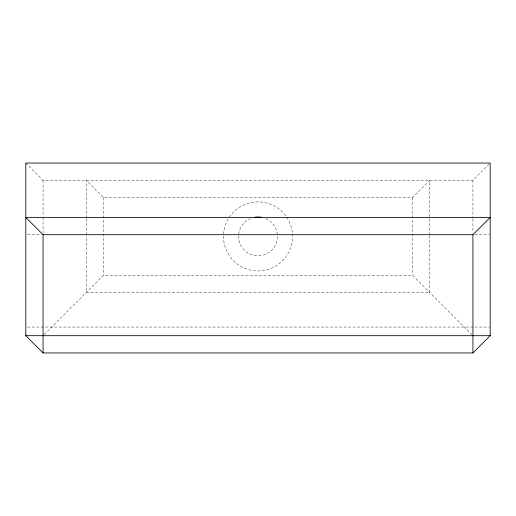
<?xml version="1.0" encoding="UTF-8"?>
<svg xmlns="http://www.w3.org/2000/svg" width="516" height="516" viewBox="0 0 516 516"><rect width="100%" height="100%" fill="white"/><g stroke="black" fill="none" stroke-linecap="round" stroke-linejoin="round"><path stroke-width="0.39" stroke-dasharray="2.58 1.94" d="M44.202 334.555L103.49 275.267L412.51 275.267L471.798 334.555M86.224 217.984L86.224 180.31L103.49 197.576L412.51 197.576L429.776 180.31L429.776 217.984M25.8 163.05L43.067 180.31L472.933 180.31L489.645 163.604M27.413 234.696L41.119 234.696M474.881 234.696L489.394 234.696M27.413 327.054L489.394 327.054M472.933 180.31L472.933 218.152M472.933 218.952L472.933 232.639M429.776 218.784L429.776 234.819M429.776 235.619L429.776 292.527L86.224 292.527L86.224 235.619M412.51 197.576L412.51 275.267M103.49 197.576L103.49 275.267M86.224 218.784L86.224 234.819M43.067 180.31L43.067 216.539M43.067 217.346L43.067 232.639M292.456 234.174A34.527 34.527 0 0 1 242.946 267.494A34.527 34.527 0 0 1 238.411 207.987A34.527 34.527 0 0 1 292.398 233.419M265.766 218.616A19.421 19.421 0 0 1 273.332 248.338A19.421 19.421 0 0 1 242.668 248.338A19.421 19.421 0 0 1 250.234 218.616"/><path stroke-width="0.77" d="M472.933 234.696L490.2 217.43L25.8 217.43L43.067 234.696L472.933 234.696L472.933 352.95L43.067 352.95L25.8 335.69L25.8 163.05L490.2 163.05L490.2 335.69L472.933 352.95M25.8 335.69L490.2 335.69M43.067 234.696L43.067 352.95M254.382 217.339A19.421 19.421 0 0 1 261.618 217.339"/></g></svg>
